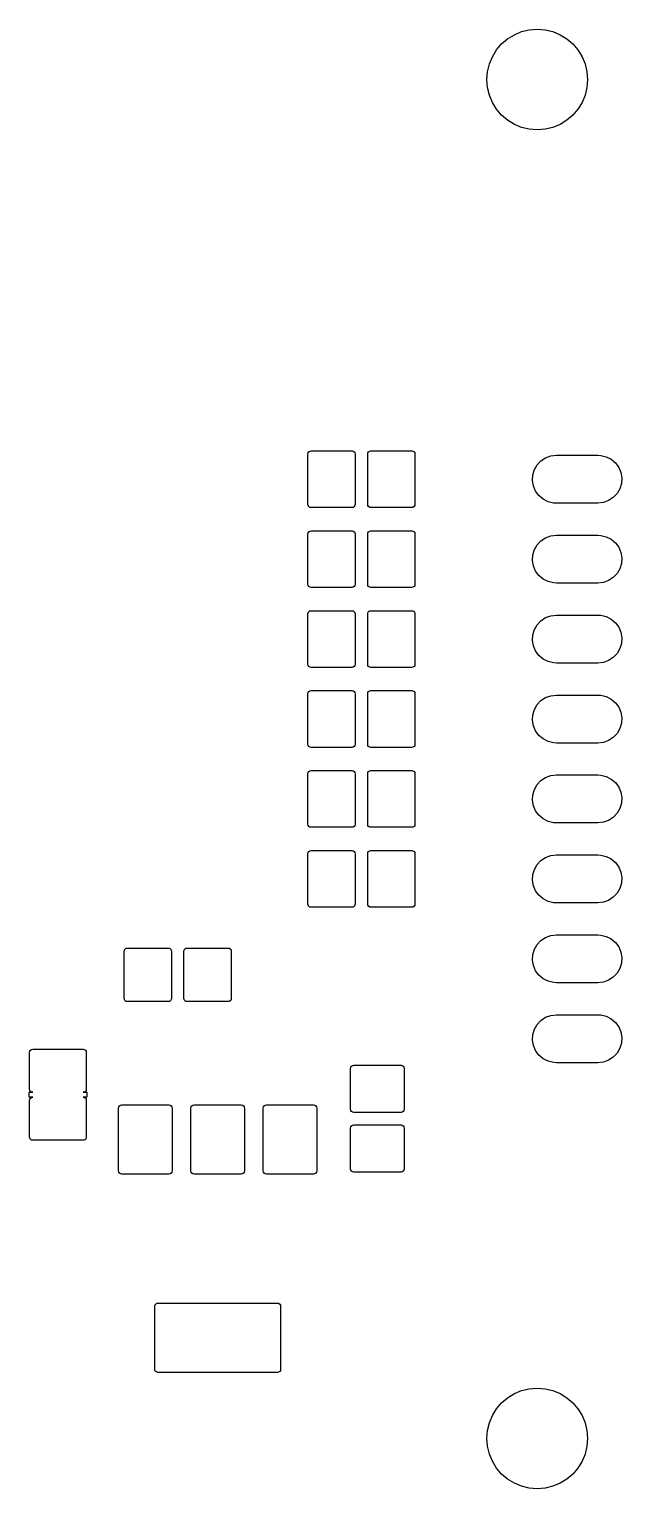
# Model space of a CAD drawing. Extents: x 121.5 to 176.6, y -128.2 to -81.8.
# Drawn here: x 157.75 to 176.6, y -128.19 to -81.81 of the extents above; entities that cross this region are included whole.
import ezdxf

# ---------------------------------------------------------------- set-up
doc = ezdxf.new("R2010")
doc.units = 0
doc.layers.add('BLACK', color=7, linetype='CONTINUOUS')

msp = doc.modelspace()

# ---------------------------------------------------------------- linework, layer by layer
at = {"layer": 'BLACK', "linetype": 'CONTINUOUS'}
for p, q in [((172.969, -82.1192), (173.183, -81.988)), ((173.183, -81.988), (173.415, -81.8919)), ((173.415, -81.8919), (173.659, -81.8333)), ((173.659, -81.8333), (173.91, -81.8136)), ((173.91, -81.8136), (174.16, -81.8333)), ((174.16, -81.8333), (174.404, -81.8919)), ((174.404, -81.8919), (174.636, -81.988)), ((174.636, -81.988), (174.85, -82.1192)), ((172.484, -82.6872), (172.615, -82.4731)), ((172.615, -82.4731), (172.778, -82.2822)), ((172.778, -82.2822), (172.969, -82.1192)), ((174.85, -82.1192), (175.041, -82.2822)), ((175.041, -82.2822), (175.204, -82.4731)), ((175.204, -82.4731), (175.335, -82.6872)), ((172.329, -83.1633), (172.388, -82.9192)), ((172.388, -82.9192), (172.484, -82.6872)), ((175.335, -82.6872), (175.431, -82.9192)), ((175.431, -82.9192), (175.49, -83.1633)), ((172.31, -83.4136), (172.329, -83.1633)), ((172.329, -83.6639), (172.31, -83.4136)), ((175.49, -83.1633), (175.51, -83.4136)), ((175.51, -83.4136), (175.49, -83.6639)), ((172.388, -83.908), (172.329, -83.6639)), ((172.484, -84.14), (172.388, -83.908)), ((175.431, -83.908), (175.335, -84.14)), ((175.49, -83.6639), (175.431, -83.908)), ((172.615, -84.3541), (172.484, -84.14)), ((172.778, -84.545), (172.615, -84.3541)), ((175.204, -84.3541), (175.041, -84.545)), ((175.335, -84.14), (175.204, -84.3541)), ((172.969, -84.708), (172.778, -84.545)), ((173.183, -84.8392), (172.969, -84.708)), ((173.415, -84.9353), (173.183, -84.8392)), ((174.636, -84.8392), (174.404, -84.9353)), ((174.85, -84.708), (174.636, -84.8392)), ((175.041, -84.545), (174.85, -84.708)), ((173.659, -84.9939), (173.415, -84.9353)), ((173.91, -85.0136), (173.659, -84.9939)), ((174.16, -84.9939), (173.91, -85.0136)), ((174.404, -84.9353), (174.16, -84.9939)), ((166.62, -95.3136), (166.628, -95.2747)), ((166.62, -96.9136), (166.62, -95.3136)), ((166.628, -95.2747), (166.65, -95.2418)), ((166.65, -95.2418), (166.683, -95.2197)), ((166.683, -95.2197), (166.722, -95.212)), ((166.722, -95.212), (168.022, -95.212)), ((168.022, -95.212), (168.06, -95.2197)), ((168.06, -95.2197), (168.093, -95.2418)), ((168.093, -95.2418), (168.115, -95.2747)), ((168.115, -95.2747), (168.123, -95.3136)), ((168.123, -95.3136), (168.123, -96.9136)), ((168.52, -95.3136), (168.528, -95.2747)), ((168.52, -96.9136), (168.52, -95.3136)), ((168.528, -95.2747), (168.55, -95.2418)), ((168.55, -95.2418), (168.583, -95.2197)), ((168.583, -95.2197), (168.622, -95.212)), ((168.622, -95.212), (169.922, -95.212)), ((169.922, -95.212), (169.96, -95.2197)), ((169.96, -95.2197), (169.993, -95.2418)), ((169.993, -95.2418), (170.015, -95.2747)), ((170.015, -95.2747), (170.023, -95.3136)), ((170.023, -95.3136), (170.023, -96.9136)), ((173.909, -95.6571), (174.03, -95.529)), ((174.03, -95.529), (174.178, -95.4323)), ((174.178, -95.4323), (174.344, -95.372)), ((174.344, -95.372), (174.519, -95.3516)), ((174.519, -95.3516), (175.84, -95.3516)), ((175.84, -95.3516), (175.934, -95.3574)), ((175.934, -95.3574), (176.106, -95.3994)), ((176.106, -95.3994), (176.263, -95.4797)), ((176.263, -95.4797), (176.397, -95.5939)), ((173.758, -96.1548), (173.769, -95.9787)), ((173.769, -95.9787), (173.82, -95.8098)), ((173.82, -95.8098), (173.909, -95.6571)), ((176.397, -95.5939), (176.502, -95.7361)), ((176.502, -95.7361), (176.571, -95.8985)), ((176.571, -95.8985), (176.601, -96.0724)), ((173.788, -96.3287), (173.758, -96.1548)), ((173.857, -96.4911), (173.788, -96.3287)), ((176.539, -96.4174), (176.45, -96.5701)), ((176.59, -96.2485), (176.539, -96.4174)), ((176.601, -96.0724), (176.59, -96.2485)), ((166.628, -96.9525), (166.62, -96.9136)), ((168.123, -96.9136), (168.115, -96.9525)), ((168.528, -96.9525), (168.52, -96.9136)), ((170.023, -96.9136), (170.015, -96.9525)), ((173.962, -96.6333), (173.857, -96.4911)), ((174.096, -96.7475), (173.962, -96.6333)), ((174.254, -96.8278), (174.096, -96.7475)), ((174.425, -96.8698), (174.254, -96.8278)), ((174.519, -96.8756), (174.425, -96.8698)), ((175.84, -96.8756), (174.519, -96.8756)), ((176.015, -96.8552), (175.84, -96.8756)), ((176.181, -96.7949), (176.015, -96.8552)), ((176.329, -96.6982), (176.181, -96.7949)), ((176.45, -96.5701), (176.329, -96.6982)), ((166.65, -96.9854), (166.628, -96.9525)), ((166.683, -97.0075), (166.65, -96.9854)), ((166.722, -97.0152), (166.683, -97.0075)), ((168.022, -97.0152), (166.722, -97.0152)), ((168.06, -97.0075), (168.022, -97.0152)), ((168.093, -96.9854), (168.06, -97.0075)), ((168.115, -96.9525), (168.093, -96.9854)), ((168.55, -96.9854), (168.528, -96.9525)), ((168.583, -97.0075), (168.55, -96.9854)), ((168.622, -97.0152), (168.583, -97.0075)), ((169.922, -97.0152), (168.622, -97.0152)), ((169.96, -97.0075), (169.922, -97.0152)), ((169.993, -96.9854), (169.96, -97.0075)), ((170.015, -96.9525), (169.993, -96.9854)), ((166.62, -97.8536), (166.628, -97.8147)), ((166.62, -99.4536), (166.62, -97.8536)), ((166.628, -97.8147), (166.65, -97.7818)), ((166.65, -97.7818), (166.683, -97.7597)), ((166.683, -97.7597), (166.722, -97.752)), ((166.722, -97.752), (168.022, -97.752)), ((168.022, -97.752), (168.06, -97.7597)), ((168.06, -97.7597), (168.093, -97.7818)), ((168.093, -97.7818), (168.115, -97.8147)), ((168.115, -97.8147), (168.123, -97.8536)), ((168.123, -97.8536), (168.123, -99.4536)), ((168.52, -97.8536), (168.528, -97.8147)), ((168.52, -99.4536), (168.52, -97.8536)), ((168.528, -97.8147), (168.55, -97.7818)), ((168.55, -97.7818), (168.583, -97.7597)), ((168.583, -97.7597), (168.622, -97.752)), ((168.622, -97.752), (169.922, -97.752)), ((169.922, -97.752), (169.96, -97.7597)), ((169.96, -97.7597), (169.993, -97.7818)), ((169.993, -97.7818), (170.015, -97.8147)), ((170.015, -97.8147), (170.023, -97.8536)), ((170.023, -97.8536), (170.023, -99.4536)), ((173.82, -98.3498), (173.909, -98.1971)), ((173.909, -98.1971), (174.03, -98.069)), ((174.03, -98.069), (174.178, -97.9723)), ((174.178, -97.9723), (174.344, -97.912)), ((174.344, -97.912), (174.519, -97.8916)), ((174.519, -97.8916), (175.84, -97.8916)), ((175.84, -97.8916), (175.934, -97.8974)), ((175.934, -97.8974), (176.106, -97.9394)), ((176.106, -97.9394), (176.263, -98.0197)), ((176.263, -98.0197), (176.397, -98.1339)), ((176.397, -98.1339), (176.502, -98.2761)), ((176.502, -98.2761), (176.571, -98.4385)), ((173.758, -98.6948), (173.769, -98.5187)), ((173.788, -98.8687), (173.758, -98.6948)), ((173.769, -98.5187), (173.82, -98.3498)), ((176.59, -98.7885), (176.539, -98.9574)), ((176.571, -98.4385), (176.601, -98.6124)), ((176.601, -98.6124), (176.59, -98.7885)), ((173.857, -99.0311), (173.788, -98.8687)), ((173.962, -99.1733), (173.857, -99.0311)), ((174.096, -99.2875), (173.962, -99.1733)), ((176.329, -99.2382), (176.181, -99.3349)), ((176.45, -99.1101), (176.329, -99.2382)), ((176.539, -98.9574), (176.45, -99.1101)), ((166.628, -99.4925), (166.62, -99.4536)), ((166.65, -99.5254), (166.628, -99.4925)), ((166.683, -99.5475), (166.65, -99.5254)), ((166.722, -99.5552), (166.683, -99.5475)), ((168.022, -99.5552), (166.722, -99.5552)), ((168.06, -99.5475), (168.022, -99.5552)), ((168.093, -99.5254), (168.06, -99.5475)), ((168.115, -99.4925), (168.093, -99.5254)), ((168.123, -99.4536), (168.115, -99.4925)), ((168.528, -99.4925), (168.52, -99.4536)), ((168.55, -99.5254), (168.528, -99.4925)), ((168.583, -99.5475), (168.55, -99.5254)), ((168.622, -99.5552), (168.583, -99.5475)), ((169.922, -99.5552), (168.622, -99.5552)), ((169.96, -99.5475), (169.922, -99.5552)), ((169.993, -99.5254), (169.96, -99.5475)), ((170.015, -99.4925), (169.993, -99.5254)), ((170.023, -99.4536), (170.015, -99.4925)), ((174.254, -99.3678), (174.096, -99.2875)), ((174.425, -99.4098), (174.254, -99.3678)), ((174.519, -99.4156), (174.425, -99.4098)), ((175.84, -99.4156), (174.519, -99.4156)), ((176.015, -99.3952), (175.84, -99.4156)), ((176.181, -99.3349), (176.015, -99.3952)), ((166.62, -100.394), (166.628, -100.355)), ((166.62, -101.994), (166.62, -100.394)), ((166.628, -100.355), (166.65, -100.322)), ((166.65, -100.322), (166.683, -100.3)), ((166.683, -100.3), (166.722, -100.292)), ((166.722, -100.292), (168.022, -100.292)), ((168.022, -100.292), (168.06, -100.3)), ((168.06, -100.3), (168.093, -100.322)), ((168.093, -100.322), (168.115, -100.355)), ((168.115, -100.355), (168.123, -100.394)), ((168.123, -100.394), (168.123, -101.994)), ((168.52, -100.394), (168.528, -100.355)), ((168.52, -101.994), (168.52, -100.394)), ((168.528, -100.355), (168.55, -100.322)), ((168.55, -100.322), (168.583, -100.3)), ((168.583, -100.3), (168.622, -100.292)), ((168.622, -100.292), (169.922, -100.292)), ((169.922, -100.292), (169.96, -100.3)), ((169.96, -100.3), (169.993, -100.322)), ((169.993, -100.322), (170.015, -100.355)), ((170.015, -100.355), (170.023, -100.394)), ((170.023, -100.394), (170.023, -101.994)), ((173.909, -100.737), (174.03, -100.609)), ((174.03, -100.609), (174.178, -100.512)), ((174.178, -100.512), (174.344, -100.452)), ((174.344, -100.452), (174.519, -100.432)), ((174.519, -100.432), (175.84, -100.432)), ((175.84, -100.432), (175.934, -100.437)), ((175.934, -100.437), (176.106, -100.479)), ((176.106, -100.479), (176.263, -100.56)), ((176.263, -100.56), (176.397, -100.674)), ((173.758, -101.235), (173.769, -101.059)), ((173.769, -101.059), (173.82, -100.89)), ((173.82, -100.89), (173.909, -100.737)), ((176.397, -100.674), (176.502, -100.816)), ((176.502, -100.816), (176.571, -100.978)), ((176.571, -100.978), (176.601, -101.152)), ((173.788, -101.409), (173.758, -101.235)), ((173.857, -101.571), (173.788, -101.409)), ((173.962, -101.713), (173.857, -101.571)), ((176.539, -101.497), (176.45, -101.65)), ((176.59, -101.329), (176.539, -101.497)), ((176.601, -101.152), (176.59, -101.329)), ((166.628, -102.032), (166.62, -101.994)), ((166.65, -102.065), (166.628, -102.032)), ((168.115, -102.032), (168.093, -102.065)), ((168.123, -101.994), (168.115, -102.032)), ((168.528, -102.032), (168.52, -101.994)), ((168.55, -102.065), (168.528, -102.032)), ((170.015, -102.032), (169.993, -102.065)), ((170.023, -101.994), (170.015, -102.032)), ((174.096, -101.828), (173.962, -101.713)), ((174.254, -101.908), (174.096, -101.828)), ((174.425, -101.95), (174.254, -101.908)), ((174.519, -101.956), (174.425, -101.95)), ((175.84, -101.956), (174.519, -101.956)), ((176.015, -101.935), (175.84, -101.956)), ((176.181, -101.875), (176.015, -101.935)), ((176.329, -101.778), (176.181, -101.875)), ((176.45, -101.65), (176.329, -101.778)), ((166.683, -102.087), (166.65, -102.065)), ((166.722, -102.095), (166.683, -102.087)), ((168.022, -102.095), (166.722, -102.095)), ((168.06, -102.087), (168.022, -102.095)), ((168.093, -102.065), (168.06, -102.087)), ((168.583, -102.087), (168.55, -102.065)), ((168.622, -102.095), (168.583, -102.087)), ((169.922, -102.095), (168.622, -102.095)), ((169.96, -102.087), (169.922, -102.095)), ((169.993, -102.065), (169.96, -102.087)), ((166.62, -102.934), (166.628, -102.895)), ((166.62, -104.534), (166.62, -102.934)), ((166.628, -102.895), (166.65, -102.862)), ((166.65, -102.862), (166.683, -102.84)), ((166.683, -102.84), (166.722, -102.832)), ((166.722, -102.832), (168.022, -102.832)), ((168.022, -102.832), (168.06, -102.84)), ((168.06, -102.84), (168.093, -102.862)), ((168.093, -102.862), (168.115, -102.895)), ((168.115, -102.895), (168.123, -102.934)), ((168.123, -102.934), (168.123, -104.534)), ((168.52, -102.934), (168.528, -102.895)), ((168.52, -104.534), (168.52, -102.934)), ((168.528, -102.895), (168.55, -102.862)), ((168.55, -102.862), (168.583, -102.84)), ((168.583, -102.84), (168.622, -102.832)), ((168.622, -102.832), (169.922, -102.832)), ((169.922, -102.832), (169.96, -102.84)), ((169.96, -102.84), (169.993, -102.862)), ((169.993, -102.862), (170.015, -102.895)), ((170.015, -102.895), (170.023, -102.934)), ((170.023, -102.934), (170.023, -104.534)), ((173.82, -103.43), (173.909, -103.277)), ((173.909, -103.277), (174.03, -103.149)), ((174.03, -103.149), (174.178, -103.052)), ((174.178, -103.052), (174.344, -102.992)), ((174.344, -102.992), (174.519, -102.972)), ((174.519, -102.972), (175.84, -102.972)), ((175.84, -102.972), (175.934, -102.977)), ((175.934, -102.977), (176.106, -103.019)), ((176.106, -103.019), (176.263, -103.1)), ((176.263, -103.1), (176.397, -103.214)), ((176.397, -103.214), (176.502, -103.356)), ((176.502, -103.356), (176.571, -103.518)), ((173.758, -103.775), (173.769, -103.599)), ((173.788, -103.949), (173.758, -103.775)), ((173.769, -103.599), (173.82, -103.43)), ((176.59, -103.869), (176.539, -104.037)), ((176.571, -103.518), (176.601, -103.692)), ((176.601, -103.692), (176.59, -103.869)), ((173.857, -104.111), (173.788, -103.949)), ((173.962, -104.253), (173.857, -104.111)), ((174.096, -104.368), (173.962, -104.253)), ((176.329, -104.318), (176.181, -104.415)), ((176.45, -104.19), (176.329, -104.318)), ((176.539, -104.037), (176.45, -104.19)), ((166.628, -104.572), (166.62, -104.534)), ((166.65, -104.605), (166.628, -104.572)), ((166.683, -104.627), (166.65, -104.605)), ((166.722, -104.635), (166.683, -104.627)), ((168.022, -104.635), (166.722, -104.635)), ((168.06, -104.627), (168.022, -104.635)), ((168.093, -104.605), (168.06, -104.627)), ((168.115, -104.572), (168.093, -104.605)), ((168.123, -104.534), (168.115, -104.572)), ((168.528, -104.572), (168.52, -104.534)), ((168.55, -104.605), (168.528, -104.572)), ((168.583, -104.627), (168.55, -104.605)), ((168.622, -104.635), (168.583, -104.627)), ((169.922, -104.635), (168.622, -104.635)), ((169.96, -104.627), (169.922, -104.635)), ((169.993, -104.605), (169.96, -104.627)), ((170.015, -104.572), (169.993, -104.605)), ((170.023, -104.534), (170.015, -104.572)), ((174.254, -104.448), (174.096, -104.368)), ((174.425, -104.49), (174.254, -104.448)), ((174.519, -104.496), (174.425, -104.49)), ((175.84, -104.496), (174.519, -104.496)), ((176.015, -104.475), (175.84, -104.496)), ((176.181, -104.415), (176.015, -104.475)), ((166.62, -105.474), (166.628, -105.435)), ((166.62, -107.074), (166.62, -105.474)), ((166.628, -105.435), (166.65, -105.402)), ((166.65, -105.402), (166.683, -105.38)), ((166.683, -105.38), (166.722, -105.372)), ((166.722, -105.372), (168.022, -105.372)), ((168.022, -105.372), (168.06, -105.38)), ((168.06, -105.38), (168.093, -105.402)), ((168.093, -105.402), (168.115, -105.435)), ((168.115, -105.435), (168.123, -105.474)), ((168.123, -105.474), (168.123, -107.074)), ((168.52, -105.474), (168.528, -105.435)), ((168.52, -107.074), (168.52, -105.474)), ((168.528, -105.435), (168.55, -105.402)), ((168.55, -105.402), (168.583, -105.38)), ((168.583, -105.38), (168.622, -105.372)), ((168.622, -105.372), (169.922, -105.372)), ((169.922, -105.372), (169.96, -105.38)), ((169.96, -105.38), (169.993, -105.402)), ((169.993, -105.402), (170.015, -105.435)), ((170.015, -105.435), (170.023, -105.474)), ((170.023, -105.474), (170.023, -107.074)), ((173.909, -105.817), (174.03, -105.689)), ((174.03, -105.689), (174.178, -105.592)), ((174.178, -105.592), (174.344, -105.532)), ((174.344, -105.532), (174.519, -105.512)), ((174.519, -105.512), (175.84, -105.512)), ((175.84, -105.512), (175.934, -105.517)), ((175.934, -105.517), (176.106, -105.559)), ((176.106, -105.559), (176.263, -105.64)), ((176.263, -105.64), (176.397, -105.754)), ((173.758, -106.315), (173.769, -106.139)), ((173.769, -106.139), (173.82, -105.97)), ((173.82, -105.97), (173.909, -105.817)), ((176.397, -105.754), (176.502, -105.896)), ((176.502, -105.896), (176.571, -106.058)), ((176.571, -106.058), (176.601, -106.232)), ((173.788, -106.489), (173.758, -106.315)), ((173.857, -106.651), (173.788, -106.489)), ((173.962, -106.793), (173.857, -106.651)), ((176.539, -106.577), (176.45, -106.73)), ((176.59, -106.409), (176.539, -106.577)), ((176.601, -106.232), (176.59, -106.409)), ((166.628, -107.112), (166.62, -107.074)), ((166.65, -107.145), (166.628, -107.112)), ((168.115, -107.112), (168.093, -107.145)), ((168.123, -107.074), (168.115, -107.112)), ((168.528, -107.112), (168.52, -107.074)), ((168.55, -107.145), (168.528, -107.112)), ((170.015, -107.112), (169.993, -107.145)), ((170.023, -107.074), (170.015, -107.112)), ((174.096, -106.908), (173.962, -106.793)), ((174.254, -106.988), (174.096, -106.908)), ((174.425, -107.03), (174.254, -106.988)), ((174.519, -107.036), (174.425, -107.03)), ((175.84, -107.036), (174.519, -107.036)), ((176.015, -107.015), (175.84, -107.036)), ((176.181, -106.955), (176.015, -107.015)), ((176.329, -106.858), (176.181, -106.955)), ((176.45, -106.73), (176.329, -106.858)), ((166.683, -107.167), (166.65, -107.145)), ((166.722, -107.175), (166.683, -107.167)), ((168.022, -107.175), (166.722, -107.175)), ((168.06, -107.167), (168.022, -107.175)), ((168.093, -107.145), (168.06, -107.167)), ((168.583, -107.167), (168.55, -107.145)), ((168.622, -107.175), (168.583, -107.167)), ((169.922, -107.175), (168.622, -107.175)), ((169.96, -107.167), (169.922, -107.175)), ((169.993, -107.145), (169.96, -107.167)), ((166.62, -108.014), (166.628, -107.975)), ((166.62, -109.614), (166.62, -108.014)), ((166.628, -107.975), (166.65, -107.942)), ((166.65, -107.942), (166.683, -107.92)), ((166.683, -107.92), (166.722, -107.912)), ((166.722, -107.912), (168.022, -107.912)), ((168.022, -107.912), (168.06, -107.92)), ((168.06, -107.92), (168.093, -107.942)), ((168.093, -107.942), (168.115, -107.975)), ((168.115, -107.975), (168.123, -108.014)), ((168.123, -108.014), (168.123, -109.614)), ((168.52, -108.014), (168.528, -107.975)), ((168.52, -109.614), (168.52, -108.014)), ((168.528, -107.975), (168.55, -107.942)), ((168.55, -107.942), (168.583, -107.92)), ((168.583, -107.92), (168.622, -107.912)), ((168.622, -107.912), (169.922, -107.912)), ((169.922, -107.912), (169.96, -107.92)), ((169.96, -107.92), (169.993, -107.942)), ((169.993, -107.942), (170.015, -107.975)), ((170.015, -107.975), (170.023, -108.014)), ((170.023, -108.014), (170.023, -109.614)), ((174.344, -108.072), (174.519, -108.052)), ((174.519, -108.052), (175.84, -108.052)), ((175.84, -108.052), (175.934, -108.057)), ((175.934, -108.057), (176.106, -108.099)), ((173.769, -108.679), (173.82, -108.51)), ((173.82, -108.51), (173.909, -108.357)), ((173.909, -108.357), (174.03, -108.229)), ((174.03, -108.229), (174.178, -108.132)), ((174.178, -108.132), (174.344, -108.072)), ((176.106, -108.099), (176.263, -108.18)), ((176.263, -108.18), (176.397, -108.294)), ((176.397, -108.294), (176.502, -108.436)), ((176.502, -108.436), (176.571, -108.598)), ((173.758, -108.855), (173.769, -108.679)), ((173.788, -109.029), (173.758, -108.855)), ((176.59, -108.949), (176.539, -109.117)), ((176.571, -108.598), (176.601, -108.772)), ((176.601, -108.772), (176.59, -108.949)), ((173.857, -109.191), (173.788, -109.029)), ((173.962, -109.333), (173.857, -109.191)), ((174.096, -109.448), (173.962, -109.333)), ((174.254, -109.528), (174.096, -109.448)), ((176.329, -109.398), (176.181, -109.495)), ((176.45, -109.27), (176.329, -109.398)), ((176.539, -109.117), (176.45, -109.27)), ((166.628, -109.652), (166.62, -109.614)), ((166.65, -109.685), (166.628, -109.652)), ((166.683, -109.707), (166.65, -109.685)), ((166.722, -109.715), (166.683, -109.707)), ((168.022, -109.715), (166.722, -109.715)), ((168.06, -109.707), (168.022, -109.715)), ((168.093, -109.685), (168.06, -109.707)), ((168.115, -109.652), (168.093, -109.685)), ((168.123, -109.614), (168.115, -109.652)), ((168.528, -109.652), (168.52, -109.614)), ((168.55, -109.685), (168.528, -109.652)), ((168.583, -109.707), (168.55, -109.685)), ((168.622, -109.715), (168.583, -109.707)), ((169.922, -109.715), (168.622, -109.715)), ((169.96, -109.707), (169.922, -109.715)), ((169.993, -109.685), (169.96, -109.707)), ((170.015, -109.652), (169.993, -109.685)), ((170.023, -109.614), (170.015, -109.652)), ((174.425, -109.57), (174.254, -109.528)), ((174.519, -109.576), (174.425, -109.57)), ((175.84, -109.576), (174.519, -109.576)), ((176.015, -109.555), (175.84, -109.576)), ((176.181, -109.495), (176.015, -109.555)), ((173.909, -110.897), (174.03, -110.769)), ((174.03, -110.769), (174.178, -110.672)), ((174.178, -110.672), (174.344, -110.612)), ((174.344, -110.612), (174.519, -110.592)), ((174.519, -110.592), (175.84, -110.592)), ((175.84, -110.592), (175.934, -110.597)), ((175.934, -110.597), (176.106, -110.639)), ((176.106, -110.639), (176.263, -110.72)), ((176.263, -110.72), (176.397, -110.834)), ((176.397, -110.834), (176.502, -110.976)), ((160.778, -111.112), (160.786, -111.073)), ((160.778, -112.612), (160.778, -111.112)), ((160.786, -111.073), (160.808, -111.04)), ((160.808, -111.04), (160.841, -111.018)), ((160.841, -111.018), (160.88, -111.01)), ((160.88, -111.01), (162.18, -111.01)), ((162.18, -111.01), (162.218, -111.018)), ((162.218, -111.018), (162.251, -111.04)), ((162.251, -111.04), (162.273, -111.073)), ((162.273, -111.073), (162.281, -111.112)), ((162.281, -111.112), (162.281, -112.612)), ((162.678, -111.112), (162.686, -111.073)), ((162.678, -112.612), (162.678, -111.112)), ((162.686, -111.073), (162.708, -111.04)), ((162.708, -111.04), (162.741, -111.018)), ((162.741, -111.018), (162.78, -111.01)), ((162.78, -111.01), (164.08, -111.01)), ((164.08, -111.01), (164.118, -111.018)), ((164.118, -111.018), (164.151, -111.04)), ((164.151, -111.04), (164.173, -111.073)), ((164.173, -111.073), (164.181, -111.112)), ((164.181, -111.112), (164.181, -112.612)), ((173.758, -111.395), (173.769, -111.219)), ((173.769, -111.219), (173.82, -111.05)), ((173.82, -111.05), (173.909, -110.897)), ((176.502, -110.976), (176.571, -111.138)), ((176.571, -111.138), (176.601, -111.312)), ((176.601, -111.312), (176.59, -111.489)), ((173.788, -111.569), (173.758, -111.395)), ((173.857, -111.731), (173.788, -111.569)), ((173.962, -111.873), (173.857, -111.731)), ((176.539, -111.657), (176.45, -111.81)), ((176.59, -111.489), (176.539, -111.657)), ((174.096, -111.988), (173.962, -111.873)), ((174.254, -112.068), (174.096, -111.988)), ((174.425, -112.11), (174.254, -112.068)), ((174.519, -112.116), (174.425, -112.11)), ((175.84, -112.116), (174.519, -112.116)), ((176.015, -112.095), (175.84, -112.116)), ((176.181, -112.035), (176.015, -112.095)), ((176.329, -111.938), (176.181, -112.035)), ((176.45, -111.81), (176.329, -111.938)), ((160.786, -112.65), (160.778, -112.612)), ((160.808, -112.683), (160.786, -112.65)), ((160.841, -112.705), (160.808, -112.683)), ((162.251, -112.683), (162.218, -112.705)), ((162.273, -112.65), (162.251, -112.683)), ((162.281, -112.612), (162.273, -112.65)), ((162.686, -112.65), (162.678, -112.612)), ((162.708, -112.683), (162.686, -112.65)), ((162.741, -112.705), (162.708, -112.683)), ((164.151, -112.683), (164.118, -112.705)), ((164.173, -112.65), (164.151, -112.683)), ((164.181, -112.612), (164.173, -112.65)), ((160.88, -112.713), (160.841, -112.705)), ((162.18, -112.713), (160.88, -112.713)), ((162.218, -112.705), (162.18, -112.713)), ((162.78, -112.713), (162.741, -112.705)), ((164.08, -112.713), (162.78, -112.713)), ((164.118, -112.705), (164.08, -112.713)), ((174.178, -113.212), (174.344, -113.152)), ((174.344, -113.152), (174.519, -113.132)), ((174.519, -113.132), (175.84, -113.132)), ((175.84, -113.132), (175.934, -113.137)), ((175.934, -113.137), (176.106, -113.179)), ((173.769, -113.759), (173.82, -113.59)), ((173.82, -113.59), (173.909, -113.437)), ((173.909, -113.437), (174.03, -113.309)), ((174.03, -113.309), (174.178, -113.212)), ((176.106, -113.179), (176.263, -113.26)), ((176.263, -113.26), (176.397, -113.374)), ((176.397, -113.374), (176.502, -113.516)), ((176.502, -113.516), (176.571, -113.678)), ((173.758, -113.935), (173.769, -113.759)), ((173.788, -114.109), (173.758, -113.935)), ((176.59, -114.029), (176.539, -114.197)), ((176.571, -113.678), (176.601, -113.852)), ((176.601, -113.852), (176.59, -114.029)), ((157.768, -114.325), (157.776, -114.287)), ((157.768, -115.494), (157.768, -114.325)), ((157.776, -114.287), (157.798, -114.254)), ((157.798, -114.254), (157.831, -114.232)), ((157.831, -114.232), (157.87, -114.224)), ((157.87, -114.224), (159.47, -114.224)), ((159.47, -114.224), (159.509, -114.232)), ((159.509, -114.232), (159.542, -114.254)), ((159.542, -114.254), (159.564, -114.287)), ((159.564, -114.287), (159.571, -114.325)), ((159.571, -114.325), (159.571, -115.494)), ((173.857, -114.271), (173.788, -114.109)), ((173.962, -114.413), (173.857, -114.271)), ((174.096, -114.528), (173.962, -114.413)), ((174.254, -114.608), (174.096, -114.528)), ((176.329, -114.478), (176.181, -114.575)), ((176.45, -114.35), (176.329, -114.478)), ((176.539, -114.197), (176.45, -114.35)), ((167.978, -114.834), (167.986, -114.795)), ((167.978, -116.134), (167.978, -114.834)), ((167.986, -114.795), (168.008, -114.762)), ((168.008, -114.762), (168.041, -114.74)), ((168.041, -114.74), (168.08, -114.732)), ((168.08, -114.732), (169.58, -114.732)), ((169.58, -114.732), (169.618, -114.74)), ((169.618, -114.74), (169.651, -114.762)), ((169.651, -114.762), (169.673, -114.795)), ((169.673, -114.795), (169.681, -114.834)), ((169.681, -114.834), (169.681, -116.134)), ((174.425, -114.65), (174.254, -114.608)), ((174.519, -114.656), (174.425, -114.65)), ((175.84, -114.656), (174.519, -114.656)), ((176.015, -114.635), (175.84, -114.656)), ((176.181, -114.575), (176.015, -114.635)), ((157.755, -115.595), (157.87, -115.595)), ((157.755, -115.748), (157.755, -115.595)), ((157.87, -115.748), (157.755, -115.748)), ((157.776, -115.533), (157.768, -115.494)), ((157.768, -115.849), (157.776, -115.811)), ((157.768, -117.018), (157.768, -115.849)), ((157.798, -115.566), (157.776, -115.533)), ((157.776, -115.811), (157.798, -115.778)), ((157.831, -115.588), (157.798, -115.566)), ((157.798, -115.778), (157.831, -115.756)), ((157.87, -115.595), (157.831, -115.588)), ((157.831, -115.756), (157.87, -115.748)), ((159.509, -115.588), (159.47, -115.595)), ((159.47, -115.595), (159.584, -115.595)), ((159.584, -115.748), (159.47, -115.748)), ((159.47, -115.748), (159.509, -115.756)), ((159.542, -115.566), (159.509, -115.588)), ((159.509, -115.756), (159.542, -115.778)), ((159.564, -115.533), (159.542, -115.566)), ((159.542, -115.778), (159.564, -115.811)), ((159.571, -115.494), (159.564, -115.533)), ((159.564, -115.811), (159.571, -115.849)), ((159.571, -115.849), (159.571, -117.018)), ((159.584, -115.595), (159.584, -115.748)), ((160.598, -116.094), (160.606, -116.055)), ((160.598, -118.094), (160.598, -116.094)), ((160.606, -116.055), (160.628, -116.022)), ((160.628, -116.022), (160.661, -116)), ((160.661, -116), (160.7, -115.992)), ((160.7, -115.992), (162.2, -115.992)), ((162.2, -115.992), (162.238, -116)), ((162.238, -116), (162.271, -116.022)), ((162.271, -116.022), (162.293, -116.055)), ((162.293, -116.055), (162.301, -116.094)), ((162.301, -116.094), (162.301, -118.094)), ((162.898, -116.094), (162.906, -116.055)), ((162.898, -118.094), (162.898, -116.094)), ((162.906, -116.055), (162.928, -116.022)), ((162.928, -116.022), (162.961, -116)), ((162.961, -116), (163, -115.992)), ((163, -115.992), (164.5, -115.992)), ((164.5, -115.992), (164.538, -116)), ((164.538, -116), (164.571, -116.022)), ((164.571, -116.022), (164.593, -116.055)), ((164.593, -116.055), (164.601, -116.094)), ((164.601, -116.094), (164.601, -118.094)), ((165.198, -116.094), (165.206, -116.055)), ((165.198, -118.094), (165.198, -116.094)), ((165.206, -116.055), (165.228, -116.022)), ((165.228, -116.022), (165.261, -116)), ((165.261, -116), (165.3, -115.992)), ((165.3, -115.992), (166.8, -115.992)), ((166.8, -115.992), (166.838, -116)), ((166.838, -116), (166.871, -116.022)), ((166.871, -116.022), (166.893, -116.055)), ((166.893, -116.055), (166.901, -116.094)), ((166.901, -116.094), (166.901, -118.094)), ((167.986, -116.172), (167.978, -116.134)), ((168.008, -116.205), (167.986, -116.172)), ((168.041, -116.227), (168.008, -116.205)), ((168.08, -116.235), (168.041, -116.227)), ((169.58, -116.235), (168.08, -116.235)), ((169.618, -116.227), (169.58, -116.235)), ((169.651, -116.205), (169.618, -116.227)), ((169.673, -116.172), (169.651, -116.205)), ((169.681, -116.134), (169.673, -116.172)), ((167.978, -116.734), (167.986, -116.695)), ((167.978, -118.034), (167.978, -116.734)), ((167.986, -116.695), (168.008, -116.662)), ((168.008, -116.662), (168.041, -116.64)), ((168.041, -116.64), (168.08, -116.632)), ((168.08, -116.632), (169.58, -116.632)), ((169.58, -116.632), (169.618, -116.64)), ((169.618, -116.64), (169.651, -116.662)), ((169.651, -116.662), (169.673, -116.695)), ((169.673, -116.695), (169.681, -116.734)), ((169.681, -116.734), (169.681, -118.034)), ((157.776, -117.057), (157.768, -117.018)), ((157.798, -117.09), (157.776, -117.057)), ((157.831, -117.112), (157.798, -117.09)), ((157.87, -117.119), (157.831, -117.112)), ((159.47, -117.119), (157.87, -117.119)), ((159.509, -117.112), (159.47, -117.119)), ((159.542, -117.09), (159.509, -117.112)), ((159.564, -117.057), (159.542, -117.09)), ((159.571, -117.018), (159.564, -117.057)), ((160.606, -118.132), (160.598, -118.094)), ((160.628, -118.165), (160.606, -118.132)), ((160.661, -118.187), (160.628, -118.165)), ((160.7, -118.195), (160.661, -118.187)), ((162.2, -118.195), (160.7, -118.195)), ((162.238, -118.187), (162.2, -118.195)), ((162.271, -118.165), (162.238, -118.187)), ((162.293, -118.132), (162.271, -118.165)), ((162.301, -118.094), (162.293, -118.132)), ((162.906, -118.132), (162.898, -118.094)), ((162.928, -118.165), (162.906, -118.132)), ((162.961, -118.187), (162.928, -118.165)), ((163, -118.195), (162.961, -118.187)), ((164.5, -118.195), (163, -118.195)), ((164.538, -118.187), (164.5, -118.195)), ((164.571, -118.165), (164.538, -118.187)), ((164.593, -118.132), (164.571, -118.165)), ((164.601, -118.094), (164.593, -118.132)), ((165.206, -118.132), (165.198, -118.094)), ((165.228, -118.165), (165.206, -118.132)), ((165.261, -118.187), (165.228, -118.165)), ((165.3, -118.195), (165.261, -118.187)), ((166.8, -118.195), (165.3, -118.195)), ((166.838, -118.187), (166.8, -118.195)), ((166.871, -118.165), (166.838, -118.187)), ((166.893, -118.132), (166.871, -118.165)), ((166.901, -118.094), (166.893, -118.132)), ((167.986, -118.072), (167.978, -118.034)), ((168.008, -118.105), (167.986, -118.072)), ((168.041, -118.127), (168.008, -118.105)), ((168.08, -118.135), (168.041, -118.127)), ((169.58, -118.135), (168.08, -118.135)), ((169.618, -118.127), (169.58, -118.135)), ((169.651, -118.105), (169.618, -118.127)), ((169.673, -118.072), (169.651, -118.105)), ((169.681, -118.034), (169.673, -118.072)), ((161.748, -122.394), (161.756, -122.355)), ((161.748, -124.394), (161.748, -122.394)), ((161.756, -122.355), (161.778, -122.322)), ((161.778, -122.322), (161.811, -122.3)), ((161.811, -122.3), (161.85, -122.292)), ((161.85, -122.292), (165.65, -122.292)), ((165.65, -122.292), (165.688, -122.3)), ((165.688, -122.3), (165.721, -122.322)), ((165.721, -122.322), (165.743, -122.355)), ((165.743, -122.355), (165.751, -122.394)), ((165.751, -122.394), (165.751, -124.394)), ((161.756, -124.432), (161.748, -124.394)), ((161.778, -124.465), (161.756, -124.432)), ((161.811, -124.487), (161.778, -124.465)), ((161.85, -124.495), (161.811, -124.487)), ((165.65, -124.495), (161.85, -124.495)), ((165.688, -124.487), (165.65, -124.495)), ((165.721, -124.465), (165.688, -124.487)), ((165.743, -124.432), (165.721, -124.465)), ((165.751, -124.394), (165.743, -124.432)), ((172.969, -125.299), (173.183, -125.168)), ((173.183, -125.168), (173.415, -125.072)), ((173.415, -125.072), (173.659, -125.013)), ((173.659, -125.013), (173.91, -124.994)), ((173.91, -124.994), (174.16, -125.013)), ((174.16, -125.013), (174.404, -125.072)), ((174.404, -125.072), (174.636, -125.168)), ((174.636, -125.168), (174.85, -125.299)), ((172.484, -125.867), (172.615, -125.653)), ((172.615, -125.653), (172.778, -125.462)), ((172.778, -125.462), (172.969, -125.299)), ((174.85, -125.299), (175.041, -125.462)), ((175.041, -125.462), (175.204, -125.653)), ((175.204, -125.653), (175.335, -125.867)), ((172.329, -126.343), (172.388, -126.099)), ((172.388, -126.099), (172.484, -125.867)), ((175.335, -125.867), (175.431, -126.099)), ((175.431, -126.099), (175.49, -126.343)), ((172.31, -126.594), (172.329, -126.343)), ((172.329, -126.844), (172.31, -126.594)), ((175.49, -126.343), (175.51, -126.594)), ((175.51, -126.594), (175.49, -126.844)), ((172.388, -127.088), (172.329, -126.844)), ((175.49, -126.844), (175.431, -127.088)), ((172.484, -127.32), (172.388, -127.088)), ((172.615, -127.534), (172.484, -127.32)), ((172.778, -127.725), (172.615, -127.534)), ((175.204, -127.534), (175.041, -127.725)), ((175.335, -127.32), (175.204, -127.534)), ((175.431, -127.088), (175.335, -127.32)), ((172.969, -127.888), (172.778, -127.725)), ((173.183, -128.019), (172.969, -127.888)), ((174.85, -127.888), (174.636, -128.019)), ((175.041, -127.725), (174.85, -127.888)), ((173.415, -128.115), (173.183, -128.019)), ((173.659, -128.174), (173.415, -128.115)), ((173.91, -128.194), (173.659, -128.174)), ((174.16, -128.174), (173.91, -128.194)), ((174.404, -128.115), (174.16, -128.174)), ((174.636, -128.019), (174.404, -128.115))]:
    msp.add_line(p, q, dxfattribs=at)

doc.saveas('drawing.dxf')
